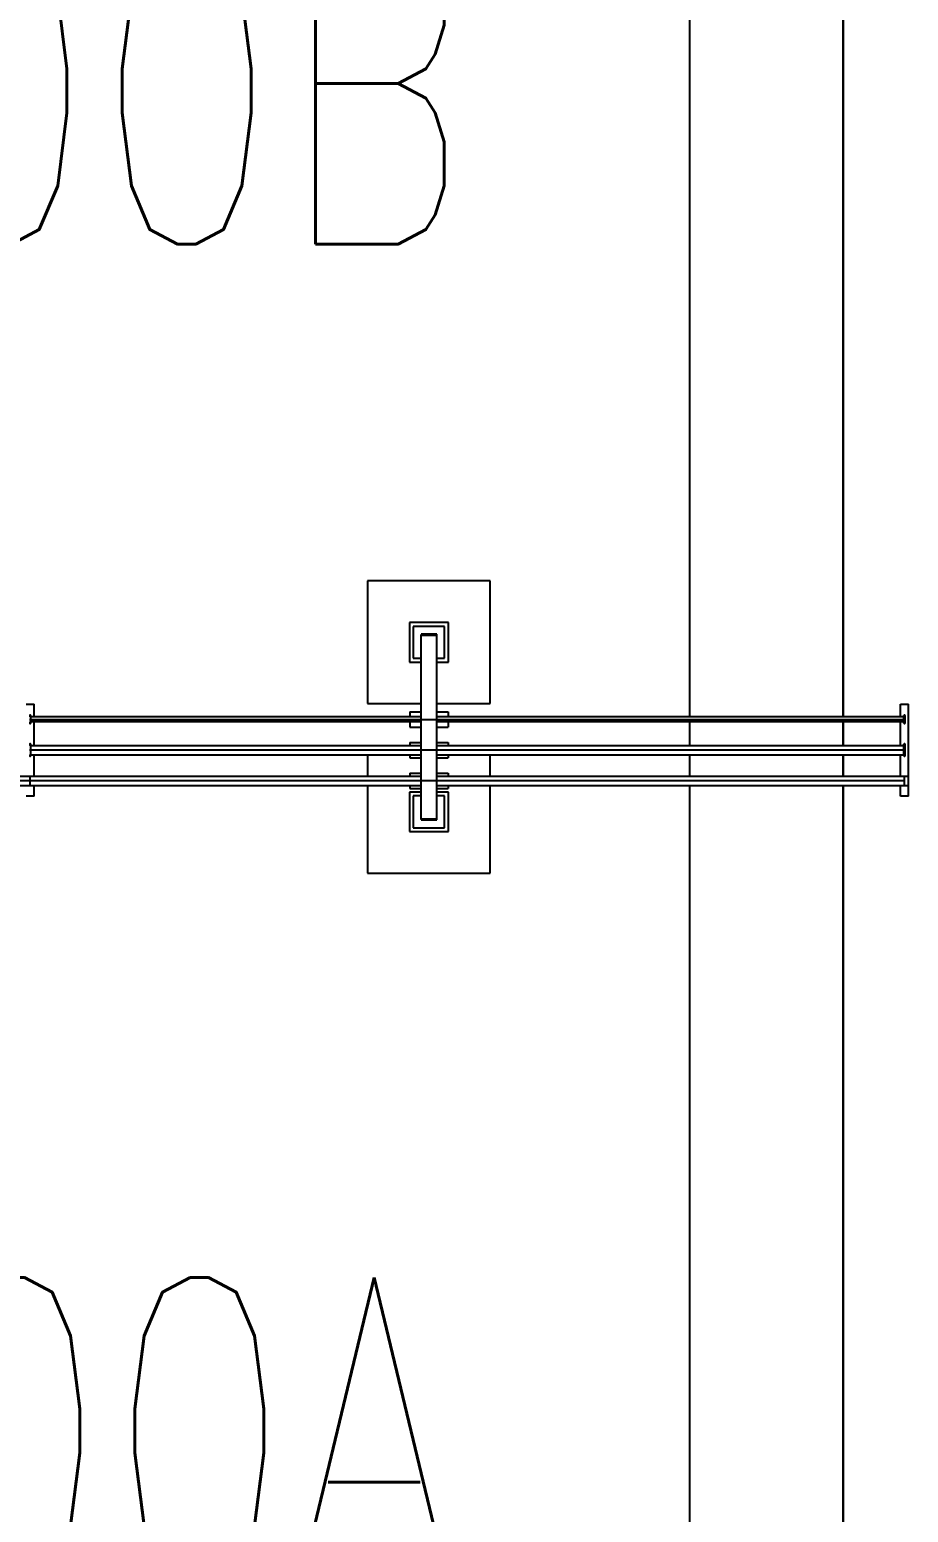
# Model space of a CAD drawing. Header units: inches. Extents: x 517790 to 538444, y 301815 to 302461.
# Drawn here: x 517848.81 to 517854.22, y 302306.5 to 302315.63 of the extents above; entities that cross this region are included whole.
import ezdxf
from ezdxf.enums import TextEntityAlignment as Align

# ---------------------------------------------------------------- set-up
doc = ezdxf.new("R2010")
doc.units = ezdxf.units.IN
doc.header["$MEASUREMENT"] = 0
doc.layers.add('Layout', color=6, linetype='Continuous', lineweight=15)
doc.layers.add('硅胶总平面底图 工艺装置区', color=253, linetype='Continuous')
doc.layers.add('硅胶总平面底图0804', color=253, linetype='Continuous')
doc.styles.add('HZTXT', font='simplexs.shx', dxfattribs={"width": 0.7, "bigfont": 'hztxt.shx'})

msp = doc.modelspace()

# ---------------------------------------------------------------- linework, layer by layer
at = {"layer": 'Layout', "color": 9, "const_width": 0.000914}
msp.add_lwpolyline([(517832.5232, 302295.0333), (517832.5232, 302326.0939), (517852.6212, 302326.0939), (517852.6212, 302295.0333), (517832.5232, 302295.0333)], dxfattribs=at)
at = {"layer": '硅胶总平面底图 工艺装置区', "color": 9, "linetype": 'Continuous', "lineweight": -3}
for p, q in [((517853.8193, 302317.7406), (517853.8193, 302311.3967)), ((517853.8193, 302311.3967), (517853.8193, 302317.7406)), ((517852.8753, 302311.3967), (517852.8753, 302315.929)), ((517852.8753, 302311.3967), (517852.8753, 302315.929)), ((517850.8929, 302312.2332), (517850.8929, 302311.478)), ((517851.6481, 302312.2332), (517850.8929, 302312.2332)), ((517851.6481, 302311.478), (517851.6481, 302312.2332)), ((517851.1499, 302311.9774), (517851.1499, 302311.7338)), ((517851.3911, 302311.9774), (517851.1499, 302311.9774)), ((517851.3671, 302311.9534), (517851.1739, 302311.9534)), ((517851.1739, 302311.9534), (517851.1739, 302311.7578)), ((517851.2218, 302311.9055), (517851.2218, 302311.9001)), ((517851.3192, 302311.9055), (517851.2218, 302311.9055)), ((517851.2218, 302311.9001), (517851.3192, 302311.9001)), ((517851.2218, 302310.7673), (517851.2218, 302311.9001)), ((517851.3192, 302311.9001), (517851.3192, 302311.9055)), ((517851.3192, 302310.7673), (517851.3192, 302311.9001)), ((517851.3671, 302311.7578), (517851.3671, 302311.9534)), ((517851.3911, 302311.7338), (517851.3911, 302311.9774)), ((517851.1499, 302311.7338), (517851.2218, 302311.7338)), ((517851.1739, 302311.7578), (517851.2218, 302311.7578)), ((517851.3192, 302311.7578), (517851.3671, 302311.7578)), ((517851.3192, 302311.7338), (517851.3911, 302311.7338)), ((517848.7921, 302311.4753), (517848.8401, 302311.4753)), ((517848.8401, 302311.3967), (517848.8401, 302311.4753)), ((517850.8929, 302311.478), (517851.2218, 302311.478)), ((517851.3192, 302311.478), (517851.6481, 302311.478)), ((517854.1729, 302311.3967), (517854.1729, 302311.4753)), ((517854.1729, 302311.4753), (517854.2209, 302311.4753)), ((517854.2209, 302310.9748), (517854.2209, 302311.4753)), ((517848.8133, 302311.3809), (517848.8189, 302311.3809)), ((517848.8161, 302311.3967), (517848.8161, 302311.4073)), ((517848.8161, 302311.3545), (517848.8161, 302311.3651)), ((517848.8189, 302311.4045), (517848.8189, 302311.3573)), ((517851.2218, 302311.3967), (517848.8189, 302311.3967)), ((517848.8189, 302311.3809), (517851.2218, 302311.3809)), ((517851.2218, 302311.3651), (517848.8189, 302311.3651)), ((517848.8401, 302311.2206), (517848.8401, 302311.3651)), ((517851.1525, 302311.4281), (517851.1525, 302311.3967)), ((517851.1525, 302311.4281), (517851.2218, 302311.4281)), ((517851.1525, 302311.3651), (517851.1525, 302311.3337)), ((517851.2218, 302311.3809), (517851.3192, 302311.3809)), ((517851.3192, 302311.4281), (517851.3885, 302311.4281)), ((517854.1941, 302311.3967), (517851.3192, 302311.3967)), ((517851.3192, 302311.3809), (517854.1941, 302311.3809)), ((517854.1941, 302311.3651), (517851.3192, 302311.3651)), ((517851.3885, 302311.4281), (517851.3885, 302311.3967)), ((517851.3885, 302311.3651), (517851.3885, 302311.3337)), ((517852.8753, 302311.2206), (517852.8753, 302311.3651)), ((517852.8753, 302311.2206), (517852.8753, 302311.3651)), ((517853.8193, 302311.3651), (517853.8193, 302311.2206)), ((517853.8193, 302311.2206), (517853.8193, 302311.3651)), ((517854.1729, 302311.2206), (517854.1729, 302311.3651)), ((517854.1941, 302311.3573), (517854.1941, 302311.4045)), ((517854.1941, 302311.3809), (517854.1997, 302311.3809)), ((517854.1969, 302311.3967), (517854.1969, 302311.4073)), ((517854.1969, 302311.3545), (517854.1969, 302311.3651)), ((517854.1997, 302311.4045), (517854.1997, 302311.3573)), ((517851.1525, 302311.3337), (517851.2218, 302311.3337)), ((517851.3192, 302311.3337), (517851.3885, 302311.3337)), ((517848.8189, 302311.1921), (517848.8133, 302311.1921)), ((517848.8161, 302311.2206), (517848.8161, 302311.2308)), ((517848.8161, 302311.2206), (517848.8161, 302311.2183)), ((517848.8161, 302311.1659), (517848.8161, 302311.1636)), ((517848.8161, 302311.1534), (517848.8161, 302311.1636)), ((517848.8189, 302311.228), (517848.8189, 302311.1562)), ((517848.8189, 302311.2206), (517851.2218, 302311.2206)), ((517851.2218, 302311.1921), (517848.8189, 302311.1921)), ((517848.8189, 302311.1636), (517851.2218, 302311.1636)), ((517848.8401, 302311.0318), (517848.8401, 302311.1636)), ((517850.8929, 302311.1636), (517850.8929, 302311.0318)), ((517851.1525, 302311.2393), (517851.2218, 302311.2393)), ((517851.1525, 302311.2393), (517851.1525, 302311.2206)), ((517851.1525, 302311.1636), (517851.1525, 302311.1449)), ((517851.3192, 302311.1921), (517851.2218, 302311.1921)), ((517851.3192, 302311.2393), (517851.3885, 302311.2393)), ((517851.3192, 302311.2206), (517854.1941, 302311.2206)), ((517854.1941, 302311.1921), (517851.3192, 302311.1921)), ((517851.3192, 302311.1636), (517854.1941, 302311.1636)), ((517851.3885, 302311.2393), (517851.3885, 302311.2206)), ((517851.3885, 302311.1636), (517851.3885, 302311.1449)), ((517851.6481, 302311.0318), (517851.6481, 302311.1636)), ((517852.8753, 302311.0318), (517852.8753, 302311.1636)), ((517852.8753, 302311.0318), (517852.8753, 302311.1636)), ((517853.8193, 302311.1636), (517853.8193, 302311.0318)), ((517853.8193, 302311.0318), (517853.8193, 302311.1636)), ((517854.1729, 302311.0318), (517854.1729, 302311.1636)), ((517854.1941, 302311.1562), (517854.1941, 302311.228)), ((517854.1997, 302311.1921), (517854.1941, 302311.1921)), ((517854.1969, 302311.2206), (517854.1969, 302311.2308)), ((517854.1969, 302311.2206), (517854.1969, 302311.2183)), ((517854.1969, 302311.1659), (517854.1969, 302311.1636)), ((517854.1969, 302311.1534), (517854.1969, 302311.1636)), ((517854.1997, 302311.228), (517854.1997, 302311.1562)), ((517851.1525, 302311.1449), (517851.2218, 302311.1449)), ((517851.3192, 302311.1449), (517851.3885, 302311.1449)), ((517846.8824, 302311.0318), (517851.2218, 302311.0318)), ((517851.2218, 302311.0033), (517846.8824, 302311.0033)), ((517848.8161, 302310.9748), (517848.8161, 302311.0318)), ((517851.1525, 302311.0505), (517851.1525, 302311.0318)), ((517851.1525, 302311.0505), (517851.2218, 302311.0505)), ((517851.3192, 302311.0033), (517851.2218, 302311.0033)), ((517851.3192, 302311.0505), (517851.3885, 302311.0505)), ((517851.3192, 302311.0318), (517854.2209, 302311.0318)), ((517854.1969, 302311.0033), (517851.3192, 302311.0033)), ((517851.3885, 302311.0505), (517851.3885, 302311.0318)), ((517854.1969, 302310.9748), (517854.1969, 302311.0318)), ((517846.8824, 302310.9748), (517851.2218, 302310.9748)), ((517848.8401, 302310.9089), (517848.7921, 302310.9089)), ((517848.8401, 302310.9089), (517848.8401, 302310.9748)), ((517850.8929, 302310.9748), (517850.8929, 302310.4342)), ((517851.2218, 302310.9336), (517851.1499, 302310.9336)), ((517851.1499, 302310.9336), (517851.1499, 302310.69)), ((517851.1525, 302310.9748), (517851.1525, 302310.9561)), ((517851.1525, 302310.9561), (517851.2218, 302310.9561)), ((517851.1739, 302310.9097), (517851.1739, 302310.714)), ((517851.2218, 302310.9097), (517851.1739, 302310.9097)), ((517851.3192, 302310.9748), (517854.2209, 302310.9748)), ((517851.3192, 302310.9561), (517851.3885, 302310.9561)), ((517851.3911, 302310.9336), (517851.3192, 302310.9336)), ((517851.3671, 302310.9097), (517851.3192, 302310.9097)), ((517851.3671, 302310.714), (517851.3671, 302310.9097)), ((517851.3885, 302310.9748), (517851.3885, 302310.9561)), ((517851.3911, 302310.69), (517851.3911, 302310.9336)), ((517851.6481, 302310.4342), (517851.6481, 302310.9748)), ((517852.8753, 302303.8968), (517852.8753, 302310.9748)), ((517852.8753, 302303.8968), (517852.8753, 302310.9748)), ((517853.8193, 302310.9748), (517853.8193, 302305.72)), ((517853.8193, 302305.72), (517853.8193, 302310.9748)), ((517854.1729, 302310.9089), (517854.1729, 302310.9748)), ((517854.2209, 302310.9089), (517854.1729, 302310.9089)), ((517854.2209, 302310.9089), (517854.2209, 302310.9748)), ((517851.1739, 302310.714), (517851.3671, 302310.714)), ((517851.3192, 302310.7673), (517851.2218, 302310.7673)), ((517851.2218, 302310.7673), (517851.2218, 302310.762)), ((517851.2218, 302310.762), (517851.3192, 302310.762)), ((517851.3192, 302310.762), (517851.3192, 302310.7673)), ((517851.1499, 302310.69), (517851.3911, 302310.69)), ((517850.8929, 302310.4342), (517851.6481, 302310.4342))]:
    msp.add_line(p, q, dxfattribs=at)
for centre, start, end in [((517848.8161, 302311.4045), 0, 180), ((517848.8161, 302311.3573), 180, 0), ((517854.1969, 302311.4045), 0, 180), ((517854.1969, 302311.3573), 180, 0), ((517848.8161, 302311.228), 0, 180), ((517854.1969, 302311.228), 0, 180), ((517848.8161, 302311.1562), 180, 0), ((517854.1969, 302311.1562), 180, 0)]:
    msp.add_arc(centre, 0.00283, start, end, dxfattribs=at)

# ---------------------------------------------------------------- texts
at = {"layer": '硅胶总平面底图0804', "color": 9, "linetype": 'Continuous', "lineweight": 20, "style": 'HZTXT', "width": 0.7}
for s, p in [('T-100B', (517848.0515, 302314.3066)), ('T-100A', (517848.0454, 302306.0572))]:
    msp.add_text(s, height=1.88799, dxfattribs=at).set_placement(p, align=Align.CENTER)

doc.saveas('drawing.dxf')
